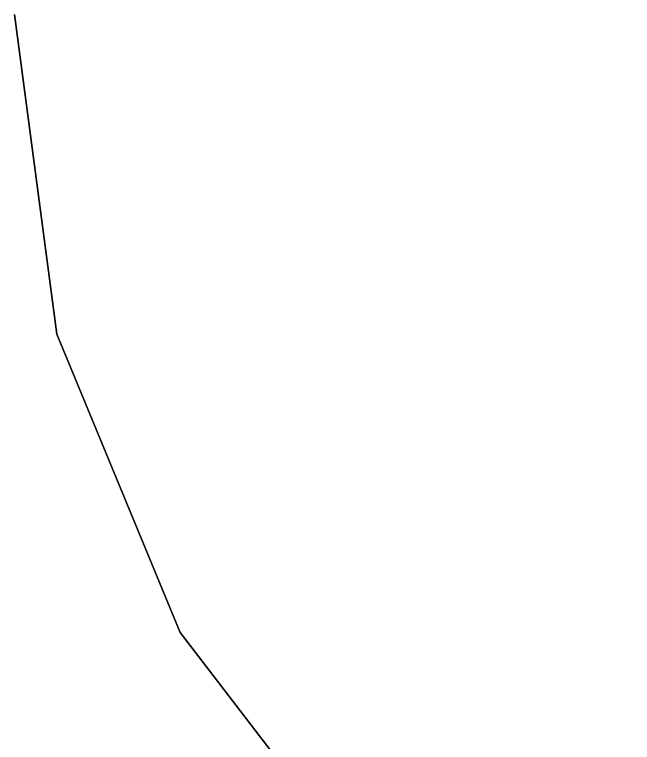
# Model space of a CAD drawing. Header units: millimetres. Extents: x -30782 to 40110, y 35885 to 73818.
# Drawn here: x -14866.5 to -14776.5, y 64318.2 to 64424.2 of the extents above; entities that cross this region are included whole.
import ezdxf

# ---------------------------------------------------------------- set-up
doc = ezdxf.new("R2010")
doc.units = ezdxf.units.MM

# ---------------------------------------------------------------- blocks, each defined once
blk = doc.blocks.new('A$C1ED21673')
for points, invisible_edges in [([(1607.45, 299.94, -847.86), (1607.45, 299.94, -859.86), (1613.58, 253.37, -859.86)], 12), ([(1607.45, 299.94, -847.86), (1613.58, 253.37, -859.86), (1613.58, 253.37, -847.86)], 1), ([(1607.45, 299.94, -859.86), (1631.56, 209.97, -859.86), (1613.58, 253.37, -859.86)], 1), ([(1607.45, 299.94, -847.86), (1613.58, 253.37, -847.86), (1631.56, 209.97, -847.86)], 12), ([(1613.58, 253.37, -859.86), (1631.56, 209.97, -859.86), (1631.56, 209.97, -847.86)], 12), ([(1613.58, 253.37, -847.86), (1613.58, 253.37, -859.86), (1631.56, 209.97, -847.86)], 2), ([(1660.15, 172.7, -859.86), (1660.15, 172.7, -847.86), (1631.56, 209.97, -847.86)], 12), ([(1631.56, 209.97, -847.86), (1631.56, 209.97, -859.86), (1660.15, 172.7, -859.86)], 12), ([(1631.56, 209.97, -859.86), (1697.42, 144.11, -859.86), (1660.15, 172.7, -859.86)], 1), ([(1631.56, 209.97, -847.86), (1660.15, 172.7, -847.86), (1697.42, 144.11, -847.86)], 12)]:
    blk.add_3dface(points, dxfattribs=dict(invisible_edges=invisible_edges))

msp = doc.modelspace()

# ---------------------------------------------------------------- block references
msp.add_blockref('A$C1ED21673', (-16473.93, 64124.28))

doc.saveas('drawing.dxf')
